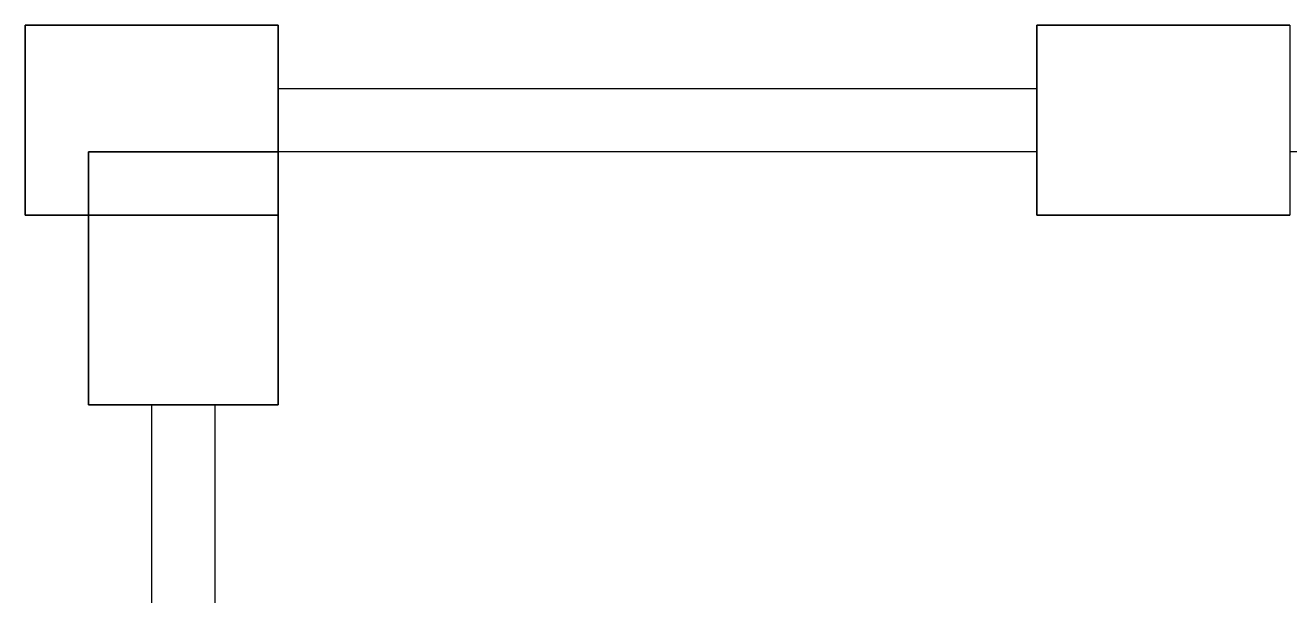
# Model space of a CAD drawing. Extents: x -19 to 297, y 0 to 420.
# Drawn here: x 224.17 to 234.17, y 366.76 to 371.27 of the extents above; entities that cross this region are included whole.
import ezdxf

# ---------------------------------------------------------------- set-up
doc = ezdxf.new("R2010")
doc.units = 0
doc.header["$MEASUREMENT"] = 0
doc.linetypes.add('K5LT_BASIC', pattern=[0])
doc.layers.add('Системный слой', color=7, linetype='Continuous')

# ---------------------------------------------------------------- blocks, each defined once
blk = doc.blocks.new('*U')
at = {"layer": 'Системный слой', "color": 5, "linetype": 'K5LT_BASIC'}
for p, q in [((226.167, 371.269), (224.167, 371.269)), ((224.167, 371.269), (224.167, 369.769)), ((226.167, 369.769), (226.167, 371.269)), ((226.167, 370.269), (224.667, 370.269)), ((224.667, 370.269), (224.667, 368.269)), ((226.167, 368.269), (226.167, 370.269)), ((224.167, 369.769), (226.167, 369.769)), ((224.667, 368.269), (226.167, 368.269))]:
    blk.add_line(p, q, dxfattribs=at)

msp = doc.modelspace()

# ---------------------------------------------------------------- linework, layer by layer
at = {"layer": 'Системный слой', "color": 5, "linetype": 'K5LT_BASIC'}
for p, q in [((224.167, 371.269), (224.167, 369.769)), ((224.167, 371.269), (226.167, 371.269)), ((226.167, 371.269), (224.167, 371.269)), ((224.167, 369.769), (224.167, 371.269)), ((226.167, 371.269), (226.167, 369.769)), ((226.167, 371.269), (226.167, 369.769)), ((232.167, 371.269), (232.167, 369.769)), ((232.167, 371.269), (234.167, 371.269)), ((234.167, 371.269), (232.167, 371.269)), ((232.167, 369.769), (232.167, 371.269)), ((234.167, 371.269), (234.167, 369.769)), ((234.167, 371.269), (234.167, 369.769)), ((226.167, 370.769), (232.167, 370.769)), ((224.667, 370.269), (226.167, 370.269)), ((224.667, 370.269), (224.667, 368.269)), ((224.667, 368.269), (224.667, 370.269)), ((224.667, 370.269), (226.167, 370.269)), ((226.167, 370.269), (225.167, 370.269)), ((226.166, 369.769), (226.167, 370.269)), ((232.167, 370.269), (226.167, 370.269)), ((226.167, 370.269), (226.167, 368.269)), ((226.167, 368.269), (226.167, 370.269)), ((226.167, 368.269), (226.167, 370.269)), ((240.167, 370.269), (234.167, 370.269)), ((224.167, 369.769), (226.167, 369.769)), ((226.167, 369.769), (224.167, 369.769)), ((225.417, 369.769), (224.667, 369.769)), ((232.167, 369.769), (234.167, 369.769)), ((234.167, 369.769), (232.167, 369.769)), ((233.417, 369.769), (232.667, 369.769)), ((226.167, 369.519), (226.167, 368.769)), ((226.167, 368.269), (224.667, 368.269)), ((224.667, 368.269), (226.167, 368.269)), ((225.167, 362.769), (225.167, 368.269)), ((225.667, 368.269), (225.667, 362.769))]:
    msp.add_line(p, q, dxfattribs=at)

# ---------------------------------------------------------------- block references
at = {"layer": 'Системный слой'}
msp.add_blockref('*U', (0, 0), dxfattribs=at)
msp.add_blockref('*U', (0, 0), dxfattribs=at)
msp.add_blockref('*U', (0, 0), dxfattribs=at)
msp.add_blockref('*U', (0, 0), dxfattribs=at)
msp.add_blockref('*U', (0, 0), dxfattribs=at)
msp.add_blockref('*U', (0, 0), dxfattribs=at)
msp.add_blockref('*U', (0, 0), dxfattribs=at)
msp.add_blockref('*U', (0, 0), dxfattribs=at)
msp.add_blockref('*U', (0, 0), dxfattribs=at)
msp.add_blockref('*U', (0, 0), dxfattribs=at)
msp.add_blockref('*U', (0, 0), dxfattribs=at)
msp.add_blockref('*U', (0, 0), dxfattribs=at)
msp.add_blockref('*U', (0, 0), dxfattribs=at)
msp.add_blockref('*U', (0, 0), dxfattribs=at)
msp.add_blockref('*U', (0, 0), dxfattribs=at)
msp.add_blockref('*U', (0, 0), dxfattribs=at)
msp.add_blockref('*U', (0, 0), dxfattribs=at)
msp.add_blockref('*U', (0, 0), dxfattribs=at)
msp.add_blockref('*U', (0, 0), dxfattribs=at)
msp.add_blockref('*U', (0, 0), dxfattribs=at)
msp.add_blockref('*U', (0, 0), dxfattribs=at)
msp.add_blockref('*U', (0, 0), dxfattribs=at)
msp.add_blockref('*U', (0, 0), dxfattribs=at)
msp.add_blockref('*U', (0, 0), dxfattribs=at)
msp.add_blockref('*U', (0, 0), dxfattribs=at)
msp.add_blockref('*U', (0, 0), dxfattribs=at)
msp.add_blockref('*U', (0, 0), dxfattribs=at)
msp.add_blockref('*U', (0, 0), dxfattribs=at)
msp.add_blockref('*U', (0, 0), dxfattribs=at)
msp.add_blockref('*U', (0, 0), dxfattribs=at)
msp.add_blockref('*U', (0, 0), dxfattribs=at)
msp.add_blockref('*U', (0, 0), dxfattribs=at)
msp.add_blockref('*U', (0, 0), dxfattribs=at)
msp.add_blockref('*U', (0, 0), dxfattribs=at)
msp.add_blockref('*U', (0, 0), dxfattribs=at)
msp.add_blockref('*U', (0, 0), dxfattribs=at)
msp.add_blockref('*U', (0, 0), dxfattribs=at)
msp.add_blockref('*U', (0, 0), dxfattribs=at)
msp.add_blockref('*U', (0, 0), dxfattribs=at)
msp.add_blockref('*U', (0, 0), dxfattribs=at)
msp.add_blockref('*U', (0, 0), dxfattribs=at)
msp.add_blockref('*U', (0, 0), dxfattribs=at)
msp.add_blockref('*U', (0, 0), dxfattribs=at)
msp.add_blockref('*U', (0, 0), dxfattribs=at)
msp.add_blockref('*U', (0, 0), dxfattribs=at)
msp.add_blockref('*U', (0, 0), dxfattribs=at)
msp.add_blockref('*U', (0, 0), dxfattribs=at)
msp.add_blockref('*U', (0, 0), dxfattribs=at)
msp.add_blockref('*U', (0, 0), dxfattribs=at)
msp.add_blockref('*U', (0, 0), dxfattribs=at)
msp.add_blockref('*U', (0, 0), dxfattribs=at)
msp.add_blockref('*U', (0, 0), dxfattribs=at)
msp.add_blockref('*U', (0, 0), dxfattribs=at)
msp.add_blockref('*U', (0, 0), dxfattribs=at)
msp.add_blockref('*U', (0, 0), dxfattribs=at)
msp.add_blockref('*U', (0, 0), dxfattribs=at)
msp.add_blockref('*U', (0, 0), dxfattribs=at)
msp.add_blockref('*U', (0, 0), dxfattribs=at)
msp.add_blockref('*U', (0, 0), dxfattribs=at)
msp.add_blockref('*U', (0, 0), dxfattribs=at)
msp.add_blockref('*U', (0, 0), dxfattribs=at)
msp.add_blockref('*U', (0, 0), dxfattribs=at)
msp.add_blockref('*U', (0, 0), dxfattribs=at)
msp.add_blockref('*U', (0, 0), dxfattribs=at)
msp.add_blockref('*U', (0, 0), dxfattribs=at)
msp.add_blockref('*U', (0, 0), dxfattribs=at)
msp.add_blockref('*U', (0, 0), dxfattribs=at)
msp.add_blockref('*U', (0, 0), dxfattribs=at)
msp.add_blockref('*U', (0, 0), dxfattribs=at)
msp.add_blockref('*U', (0, 0), dxfattribs=at)
msp.add_blockref('*U', (0, 0), dxfattribs=at)
msp.add_blockref('*U', (0, 0), dxfattribs=at)
msp.add_blockref('*U', (0, 0), dxfattribs=at)
msp.add_blockref('*U', (0, 0), dxfattribs=at)
msp.add_blockref('*U', (0, 0), dxfattribs=at)
msp.add_blockref('*U', (0, 0), dxfattribs=at)
msp.add_blockref('*U', (0, 0), dxfattribs=at)
msp.add_blockref('*U', (0, 0), dxfattribs=at)
msp.add_blockref('*U', (0, 0), dxfattribs=at)
msp.add_blockref('*U', (0, 0), dxfattribs=at)
msp.add_blockref('*U', (0, 0), dxfattribs=at)
msp.add_blockref('*U', (0, 0), dxfattribs=at)
msp.add_blockref('*U', (0, 0), dxfattribs=at)
msp.add_blockref('*U', (0, 0), dxfattribs=at)
msp.add_blockref('*U', (0, 0), dxfattribs=at)
msp.add_blockref('*U', (0, 0), dxfattribs=at)
msp.add_blockref('*U', (0, 0), dxfattribs=at)
msp.add_blockref('*U', (0, 0), dxfattribs=at)
msp.add_blockref('*U', (0, 0), dxfattribs=at)
msp.add_blockref('*U', (0, 0), dxfattribs=at)
msp.add_blockref('*U', (0, 0), dxfattribs=at)
msp.add_blockref('*U', (0, 0), dxfattribs=at)
msp.add_blockref('*U', (0, 0), dxfattribs=at)
msp.add_blockref('*U', (0, 0), dxfattribs=at)
msp.add_blockref('*U', (0, 0), dxfattribs=at)
msp.add_blockref('*U', (0, 0), dxfattribs=at)
msp.add_blockref('*U', (0, 0), dxfattribs=at)
msp.add_blockref('*U', (0, 0), dxfattribs=at)
msp.add_blockref('*U', (0, 0), dxfattribs=at)
msp.add_blockref('*U', (0, 0), dxfattribs=at)
msp.add_blockref('*U', (0, 0), dxfattribs=at)
msp.add_blockref('*U', (0, 0), dxfattribs=at)
msp.add_blockref('*U', (0, 0), dxfattribs=at)
msp.add_blockref('*U', (0, 0), dxfattribs=at)
msp.add_blockref('*U', (0, 0), dxfattribs=at)
msp.add_blockref('*U', (0, 0), dxfattribs=at)
msp.add_blockref('*U', (0, 0), dxfattribs=at)
msp.add_blockref('*U', (0, 0), dxfattribs=at)
msp.add_blockref('*U', (0, 0), dxfattribs=at)
msp.add_blockref('*U', (0, 0), dxfattribs=at)
msp.add_blockref('*U', (0, 0), dxfattribs=at)
msp.add_blockref('*U', (0, 0), dxfattribs=at)
msp.add_blockref('*U', (0, 0), dxfattribs=at)
msp.add_blockref('*U', (0, 0), dxfattribs=at)
msp.add_blockref('*U', (0, 0), dxfattribs=at)
msp.add_blockref('*U', (0, 0), dxfattribs=at)
msp.add_blockref('*U', (0, 0), dxfattribs=at)
msp.add_blockref('*U', (0, 0), dxfattribs=at)
msp.add_blockref('*U', (0, 0), dxfattribs=at)
msp.add_blockref('*U', (0, 0), dxfattribs=at)
msp.add_blockref('*U', (0, 0), dxfattribs=at)
msp.add_blockref('*U', (0, 0), dxfattribs=at)
msp.add_blockref('*U', (0, 0), dxfattribs=at)
msp.add_blockref('*U', (0, 0), dxfattribs=at)
msp.add_blockref('*U', (0, 0), dxfattribs=at)
msp.add_blockref('*U', (0, 0), dxfattribs=at)
msp.add_blockref('*U', (0, 0), dxfattribs=at)
msp.add_blockref('*U', (0, 0), dxfattribs=at)
msp.add_blockref('*U', (0, 0), dxfattribs=at)
msp.add_blockref('*U', (0, 0), dxfattribs=at)
msp.add_blockref('*U', (0, 0), dxfattribs=at)
msp.add_blockref('*U', (0, 0), dxfattribs=at)
msp.add_blockref('*U', (0, 0), dxfattribs=at)
msp.add_blockref('*U', (0, 0), dxfattribs=at)
msp.add_blockref('*U', (0, 0), dxfattribs=at)
msp.add_blockref('*U', (0, 0), dxfattribs=at)
msp.add_blockref('*U', (0, 0), dxfattribs=at)
msp.add_blockref('*U', (0, 0), dxfattribs=at)
msp.add_blockref('*U', (0, 0), dxfattribs=at)
msp.add_blockref('*U', (0, 0), dxfattribs=at)
msp.add_blockref('*U', (0, 0), dxfattribs=at)
msp.add_blockref('*U', (0, 0), dxfattribs=at)
msp.add_blockref('*U', (0, 0), dxfattribs=at)
msp.add_blockref('*U', (0, 0), dxfattribs=at)
msp.add_blockref('*U', (0, 0), dxfattribs=at)
msp.add_blockref('*U', (0, 0), dxfattribs=at)
msp.add_blockref('*U', (0, 0), dxfattribs=at)
msp.add_blockref('*U', (0, 0), dxfattribs=at)
msp.add_blockref('*U', (0, 0), dxfattribs=at)
msp.add_blockref('*U', (0, 0), dxfattribs=at)
msp.add_blockref('*U', (0, 0), dxfattribs=at)
msp.add_blockref('*U', (0, 0), dxfattribs=at)
msp.add_blockref('*U', (0, 0), dxfattribs=at)
msp.add_blockref('*U', (0, 0), dxfattribs=at)
msp.add_blockref('*U', (0, 0), dxfattribs=at)
msp.add_blockref('*U', (0, 0), dxfattribs=at)
msp.add_blockref('*U', (0, 0), dxfattribs=at)
msp.add_blockref('*U', (0, 0), dxfattribs=at)
msp.add_blockref('*U', (0, 0), dxfattribs=at)
msp.add_blockref('*U', (0, 0), dxfattribs=at)
msp.add_blockref('*U', (0, 0), dxfattribs=at)
msp.add_blockref('*U', (0, 0), dxfattribs=at)
msp.add_blockref('*U', (0, 0), dxfattribs=at)
msp.add_blockref('*U', (0, 0), dxfattribs=at)
msp.add_blockref('*U', (0, 0), dxfattribs=at)
msp.add_blockref('*U', (0, 0), dxfattribs=at)
msp.add_blockref('*U', (0, 0), dxfattribs=at)
msp.add_blockref('*U', (0, 0), dxfattribs=at)
msp.add_blockref('*U', (0, 0), dxfattribs=at)
msp.add_blockref('*U', (0, 0), dxfattribs=at)
msp.add_blockref('*U', (0, 0), dxfattribs=at)
msp.add_blockref('*U', (0, 0), dxfattribs=at)
msp.add_blockref('*U', (0, 0), dxfattribs=at)
msp.add_blockref('*U', (0, 0), dxfattribs=at)
msp.add_blockref('*U', (0, 0), dxfattribs=at)
msp.add_blockref('*U', (0, 0), dxfattribs=at)
msp.add_blockref('*U', (0, 0), dxfattribs=at)
msp.add_blockref('*U', (0, 0), dxfattribs=at)
msp.add_blockref('*U', (0, 0), dxfattribs=at)
msp.add_blockref('*U', (0, 0), dxfattribs=at)
msp.add_blockref('*U', (0, 0), dxfattribs=at)
msp.add_blockref('*U', (0, 0), dxfattribs=at)
msp.add_blockref('*U', (0, 0), dxfattribs=at)
msp.add_blockref('*U', (0, 0), dxfattribs=at)
msp.add_blockref('*U', (0, 0), dxfattribs=at)
msp.add_blockref('*U', (0, 0), dxfattribs=at)
msp.add_blockref('*U', (0, 0), dxfattribs=at)
msp.add_blockref('*U', (0, 0), dxfattribs=at)
msp.add_blockref('*U', (0, 0), dxfattribs=at)
msp.add_blockref('*U', (0, 0), dxfattribs=at)
msp.add_blockref('*U', (0, 0), dxfattribs=at)
msp.add_blockref('*U', (0, 0), dxfattribs=at)
msp.add_blockref('*U', (0, 0), dxfattribs=at)
msp.add_blockref('*U', (0, 0), dxfattribs=at)
msp.add_blockref('*U', (0, 0), dxfattribs=at)
msp.add_blockref('*U', (0, 0), dxfattribs=at)
msp.add_blockref('*U', (0, 0), dxfattribs=at)
msp.add_blockref('*U', (0, 0), dxfattribs=at)
msp.add_blockref('*U', (0, 0), dxfattribs=at)
msp.add_blockref('*U', (0, 0), dxfattribs=at)
msp.add_blockref('*U', (0, 0), dxfattribs=at)
msp.add_blockref('*U', (0, 0), dxfattribs=at)
msp.add_blockref('*U', (0, 0), dxfattribs=at)
msp.add_blockref('*U', (0, 0), dxfattribs=at)
msp.add_blockref('*U', (0, 0), dxfattribs=at)
msp.add_blockref('*U', (0, 0), dxfattribs=at)
msp.add_blockref('*U', (0, 0), dxfattribs=at)
msp.add_blockref('*U', (0, 0), dxfattribs=at)
msp.add_blockref('*U', (0, 0), dxfattribs=at)
msp.add_blockref('*U', (0, 0), dxfattribs=at)
msp.add_blockref('*U', (0, 0), dxfattribs=at)
msp.add_blockref('*U', (0, 0), dxfattribs=at)
msp.add_blockref('*U', (0, 0), dxfattribs=at)
msp.add_blockref('*U', (0, 0), dxfattribs=at)
msp.add_blockref('*U', (0, 0), dxfattribs=at)
msp.add_blockref('*U', (0, 0), dxfattribs=at)
msp.add_blockref('*U', (0, 0), dxfattribs=at)
msp.add_blockref('*U', (0, 0), dxfattribs=at)
msp.add_blockref('*U', (0, 0), dxfattribs=at)
msp.add_blockref('*U', (0, 0), dxfattribs=at)
msp.add_blockref('*U', (0, 0), dxfattribs=at)
msp.add_blockref('*U', (0, 0), dxfattribs=at)
msp.add_blockref('*U', (0, 0), dxfattribs=at)
msp.add_blockref('*U', (0, 0), dxfattribs=at)
msp.add_blockref('*U', (0, 0), dxfattribs=at)
msp.add_blockref('*U', (0, 0), dxfattribs=at)
msp.add_blockref('*U', (0, 0), dxfattribs=at)
msp.add_blockref('*U', (0, 0), dxfattribs=at)
msp.add_blockref('*U', (0, 0), dxfattribs=at)
msp.add_blockref('*U', (0, 0), dxfattribs=at)
msp.add_blockref('*U', (0, 0), dxfattribs=at)
msp.add_blockref('*U', (0, 0), dxfattribs=at)
msp.add_blockref('*U', (0, 0), dxfattribs=at)
msp.add_blockref('*U', (0, 0), dxfattribs=at)
msp.add_blockref('*U', (0, 0), dxfattribs=at)
msp.add_blockref('*U', (0, 0), dxfattribs=at)
msp.add_blockref('*U', (0, 0), dxfattribs=at)
msp.add_blockref('*U', (0, 0), dxfattribs=at)
msp.add_blockref('*U', (0, 0), dxfattribs=at)
msp.add_blockref('*U', (0, 0), dxfattribs=at)
msp.add_blockref('*U', (0, 0), dxfattribs=at)
msp.add_blockref('*U', (0, 0), dxfattribs=at)
msp.add_blockref('*U', (0, 0), dxfattribs=at)
msp.add_blockref('*U', (0, 0), dxfattribs=at)
msp.add_blockref('*U', (0, 0), dxfattribs=at)
msp.add_blockref('*U', (0, 0), dxfattribs=at)
msp.add_blockref('*U', (0, 0), dxfattribs=at)
msp.add_blockref('*U', (0, 0), dxfattribs=at)
msp.add_blockref('*U', (0, 0), dxfattribs=at)
msp.add_blockref('*U', (0, 0), dxfattribs=at)
msp.add_blockref('*U', (0, 0), dxfattribs=at)
msp.add_blockref('*U', (0, 0), dxfattribs=at)
msp.add_blockref('*U', (0, 0), dxfattribs=at)
msp.add_blockref('*U', (0, 0), dxfattribs=at)
msp.add_blockref('*U', (0, 0), dxfattribs=at)
msp.add_blockref('*U', (0, 0), dxfattribs=at)
msp.add_blockref('*U', (0, 0), dxfattribs=at)
msp.add_blockref('*U', (0, 0), dxfattribs=at)
msp.add_blockref('*U', (0, 0), dxfattribs=at)
msp.add_blockref('*U', (0, 0), dxfattribs=at)
msp.add_blockref('*U', (0, 0), dxfattribs=at)
msp.add_blockref('*U', (0, 0), dxfattribs=at)
msp.add_blockref('*U', (0, 0), dxfattribs=at)
msp.add_blockref('*U', (0, 0), dxfattribs=at)
msp.add_blockref('*U', (0, 0), dxfattribs=at)
msp.add_blockref('*U', (0, 0), dxfattribs=at)
msp.add_blockref('*U', (0, 0), dxfattribs=at)
msp.add_blockref('*U', (0, 0), dxfattribs=at)
msp.add_blockref('*U', (0, 0), dxfattribs=at)
msp.add_blockref('*U', (0, 0), dxfattribs=at)
msp.add_blockref('*U', (0, 0), dxfattribs=at)
msp.add_blockref('*U', (0, 0), dxfattribs=at)
msp.add_blockref('*U', (0, 0), dxfattribs=at)
msp.add_blockref('*U', (0, 0), dxfattribs=at)
msp.add_blockref('*U', (0, 0), dxfattribs=at)
msp.add_blockref('*U', (0, 0), dxfattribs=at)
msp.add_blockref('*U', (0, 0), dxfattribs=at)
msp.add_blockref('*U', (0, 0), dxfattribs=at)
msp.add_blockref('*U', (0, 0), dxfattribs=at)
msp.add_blockref('*U', (0, 0), dxfattribs=at)
msp.add_blockref('*U', (0, 0), dxfattribs=at)
msp.add_blockref('*U', (0, 0), dxfattribs=at)
msp.add_blockref('*U', (0, 0), dxfattribs=at)
msp.add_blockref('*U', (0, 0), dxfattribs=at)
msp.add_blockref('*U', (0, 0), dxfattribs=at)
msp.add_blockref('*U', (0, 0), dxfattribs=at)
msp.add_blockref('*U', (0, 0), dxfattribs=at)
msp.add_blockref('*U', (0, 0), dxfattribs=at)
msp.add_blockref('*U', (0, 0), dxfattribs=at)
msp.add_blockref('*U', (0, 0), dxfattribs=at)
msp.add_blockref('*U', (0, 0), dxfattribs=at)
msp.add_blockref('*U', (0, 0), dxfattribs=at)
msp.add_blockref('*U', (0, 0), dxfattribs=at)
msp.add_blockref('*U', (0, 0), dxfattribs=at)
msp.add_blockref('*U', (0, 0), dxfattribs=at)
msp.add_blockref('*U', (0, 0), dxfattribs=at)
msp.add_blockref('*U', (0, 0), dxfattribs=at)
msp.add_blockref('*U', (0, 0), dxfattribs=at)
msp.add_blockref('*U', (0, 0), dxfattribs=at)
msp.add_blockref('*U', (0, 0), dxfattribs=at)
msp.add_blockref('*U', (0, 0), dxfattribs=at)
msp.add_blockref('*U', (0, 0), dxfattribs=at)
msp.add_blockref('*U', (0, 0), dxfattribs=at)
msp.add_blockref('*U', (0, 0), dxfattribs=at)
msp.add_blockref('*U', (0, 0), dxfattribs=at)
msp.add_blockref('*U', (0, 0), dxfattribs=at)
msp.add_blockref('*U', (0, 0), dxfattribs=at)
msp.add_blockref('*U', (0, 0), dxfattribs=at)
msp.add_blockref('*U', (0, 0), dxfattribs=at)
msp.add_blockref('*U', (0, 0), dxfattribs=at)
msp.add_blockref('*U', (0, 0), dxfattribs=at)
msp.add_blockref('*U', (0, 0), dxfattribs=at)
msp.add_blockref('*U', (0, 0), dxfattribs=at)
msp.add_blockref('*U', (0, 0), dxfattribs=at)
msp.add_blockref('*U', (0, 0), dxfattribs=at)
msp.add_blockref('*U', (0, 0), dxfattribs=at)
msp.add_blockref('*U', (0, 0), dxfattribs=at)
msp.add_blockref('*U', (0, 0), dxfattribs=at)
msp.add_blockref('*U', (0, 0), dxfattribs=at)
msp.add_blockref('*U', (0, 0), dxfattribs=at)
msp.add_blockref('*U', (0, 0), dxfattribs=at)
msp.add_blockref('*U', (0, 0), dxfattribs=at)
msp.add_blockref('*U', (0, 0), dxfattribs=at)
msp.add_blockref('*U', (0, 0), dxfattribs=at)
msp.add_blockref('*U', (0, 0), dxfattribs=at)
msp.add_blockref('*U', (0, 0), dxfattribs=at)
msp.add_blockref('*U', (0, 0), dxfattribs=at)
msp.add_blockref('*U', (0, 0), dxfattribs=at)
msp.add_blockref('*U', (0, 0), dxfattribs=at)
msp.add_blockref('*U', (0, 0), dxfattribs=at)
msp.add_blockref('*U', (0, 0), dxfattribs=at)
msp.add_blockref('*U', (0, 0), dxfattribs=at)
msp.add_blockref('*U', (0, 0), dxfattribs=at)
msp.add_blockref('*U', (0, 0), dxfattribs=at)
msp.add_blockref('*U', (0, 0), dxfattribs=at)
msp.add_blockref('*U', (0, 0), dxfattribs=at)
msp.add_blockref('*U', (0, 0), dxfattribs=at)
msp.add_blockref('*U', (0, 0), dxfattribs=at)
msp.add_blockref('*U', (0, 0), dxfattribs=at)
msp.add_blockref('*U', (0, 0), dxfattribs=at)
msp.add_blockref('*U', (0, 0), dxfattribs=at)
msp.add_blockref('*U', (0, 0), dxfattribs=at)
msp.add_blockref('*U', (0, 0), dxfattribs=at)
msp.add_blockref('*U', (0, 0), dxfattribs=at)
msp.add_blockref('*U', (0, 0), dxfattribs=at)
msp.add_blockref('*U', (0, 0), dxfattribs=at)
msp.add_blockref('*U', (0, 0), dxfattribs=at)
msp.add_blockref('*U', (0, 0), dxfattribs=at)
msp.add_blockref('*U', (0, 0), dxfattribs=at)
msp.add_blockref('*U', (0, 0), dxfattribs=at)
msp.add_blockref('*U', (0, 0), dxfattribs=at)
msp.add_blockref('*U', (0, 0), dxfattribs=at)
msp.add_blockref('*U', (0, 0), dxfattribs=at)
msp.add_blockref('*U', (0, 0), dxfattribs=at)
msp.add_blockref('*U', (0, 0), dxfattribs=at)
msp.add_blockref('*U', (0, 0), dxfattribs=at)
msp.add_blockref('*U', (0, 0), dxfattribs=at)
msp.add_blockref('*U', (0, 0), dxfattribs=at)
msp.add_blockref('*U', (0, 0), dxfattribs=at)
msp.add_blockref('*U', (0, 0), dxfattribs=at)
msp.add_blockref('*U', (0, 0), dxfattribs=at)
msp.add_blockref('*U', (0, 0), dxfattribs=at)
msp.add_blockref('*U', (0, 0), dxfattribs=at)
msp.add_blockref('*U', (0, 0), dxfattribs=at)
msp.add_blockref('*U', (0, 0), dxfattribs=at)
msp.add_blockref('*U', (0, 0), dxfattribs=at)
msp.add_blockref('*U', (0, 0), dxfattribs=at)
msp.add_blockref('*U', (0, 0), dxfattribs=at)
msp.add_blockref('*U', (0, 0), dxfattribs=at)
msp.add_blockref('*U', (0, 0), dxfattribs=at)
msp.add_blockref('*U', (0, 0), dxfattribs=at)
msp.add_blockref('*U', (0, 0), dxfattribs=at)
msp.add_blockref('*U', (0, 0), dxfattribs=at)
msp.add_blockref('*U', (0, 0), dxfattribs=at)
msp.add_blockref('*U', (0, 0), dxfattribs=at)
msp.add_blockref('*U', (0, 0), dxfattribs=at)
msp.add_blockref('*U', (0, 0), dxfattribs=at)
msp.add_blockref('*U', (0, 0), dxfattribs=at)
msp.add_blockref('*U', (0, 0), dxfattribs=at)
msp.add_blockref('*U', (0, 0), dxfattribs=at)
msp.add_blockref('*U', (0, 0), dxfattribs=at)
msp.add_blockref('*U', (0, 0), dxfattribs=at)
msp.add_blockref('*U', (0, 0), dxfattribs=at)
msp.add_blockref('*U', (0, 0), dxfattribs=at)
msp.add_blockref('*U', (0, 0), dxfattribs=at)
msp.add_blockref('*U', (0, 0), dxfattribs=at)
msp.add_blockref('*U', (0, 0), dxfattribs=at)
msp.add_blockref('*U', (0, 0), dxfattribs=at)
msp.add_blockref('*U', (0, 0), dxfattribs=at)
msp.add_blockref('*U', (0, 0), dxfattribs=at)
msp.add_blockref('*U', (0, 0), dxfattribs=at)
msp.add_blockref('*U', (0, 0), dxfattribs=at)
msp.add_blockref('*U', (0, 0), dxfattribs=at)
msp.add_blockref('*U', (0, 0), dxfattribs=at)
msp.add_blockref('*U', (0, 0), dxfattribs=at)
msp.add_blockref('*U', (0, 0), dxfattribs=at)
msp.add_blockref('*U', (0, 0), dxfattribs=at)
msp.add_blockref('*U', (0, 0), dxfattribs=at)
msp.add_blockref('*U', (0, 0), dxfattribs=at)
msp.add_blockref('*U', (0, 0), dxfattribs=at)
msp.add_blockref('*U', (0, 0), dxfattribs=at)
msp.add_blockref('*U', (0, 0), dxfattribs=at)
msp.add_blockref('*U', (0, 0), dxfattribs=at)
msp.add_blockref('*U', (0, 0), dxfattribs=at)
msp.add_blockref('*U', (0, 0), dxfattribs=at)
msp.add_blockref('*U', (0, 0), dxfattribs=at)
msp.add_blockref('*U', (0, 0), dxfattribs=at)
msp.add_blockref('*U', (0, 0), dxfattribs=at)
msp.add_blockref('*U', (0, 0), dxfattribs=at)
msp.add_blockref('*U', (0, 0), dxfattribs=at)
msp.add_blockref('*U', (0, 0), dxfattribs=at)
msp.add_blockref('*U', (0, 0), dxfattribs=at)
msp.add_blockref('*U', (0, 0), dxfattribs=at)
msp.add_blockref('*U', (0, 0), dxfattribs=at)
msp.add_blockref('*U', (0, 0), dxfattribs=at)
msp.add_blockref('*U', (0, 0), dxfattribs=at)
msp.add_blockref('*U', (0, 0), dxfattribs=at)
msp.add_blockref('*U', (0, 0), dxfattribs=at)
msp.add_blockref('*U', (0, 0), dxfattribs=at)
msp.add_blockref('*U', (0, 0), dxfattribs=at)
msp.add_blockref('*U', (0, 0), dxfattribs=at)
msp.add_blockref('*U', (0, 0), dxfattribs=at)
msp.add_blockref('*U', (0, 0), dxfattribs=at)
msp.add_blockref('*U', (0, 0), dxfattribs=at)
msp.add_blockref('*U', (0, 0), dxfattribs=at)
msp.add_blockref('*U', (0, 0), dxfattribs=at)
msp.add_blockref('*U', (0, 0), dxfattribs=at)
msp.add_blockref('*U', (0, 0), dxfattribs=at)
msp.add_blockref('*U', (0, 0), dxfattribs=at)
msp.add_blockref('*U', (0, 0), dxfattribs=at)
msp.add_blockref('*U', (0, 0), dxfattribs=at)
msp.add_blockref('*U', (0, 0), dxfattribs=at)
msp.add_blockref('*U', (0, 0), dxfattribs=at)
msp.add_blockref('*U', (0, 0), dxfattribs=at)
msp.add_blockref('*U', (0, 0), dxfattribs=at)
msp.add_blockref('*U', (0, 0), dxfattribs=at)
msp.add_blockref('*U', (0, 0), dxfattribs=at)
msp.add_blockref('*U', (0, 0), dxfattribs=at)
msp.add_blockref('*U', (0, 0), dxfattribs=at)
msp.add_blockref('*U', (0, 0), dxfattribs=at)
msp.add_blockref('*U', (0, 0), dxfattribs=at)
msp.add_blockref('*U', (0, 0), dxfattribs=at)
msp.add_blockref('*U', (0, 0), dxfattribs=at)
msp.add_blockref('*U', (0, 0), dxfattribs=at)
msp.add_blockref('*U', (0, 0), dxfattribs=at)
msp.add_blockref('*U', (0, 0), dxfattribs=at)
msp.add_blockref('*U', (0, 0), dxfattribs=at)
msp.add_blockref('*U', (0, 0), dxfattribs=at)
msp.add_blockref('*U', (0, 0), dxfattribs=at)
msp.add_blockref('*U', (0, 0), dxfattribs=at)

doc.saveas('drawing.dxf')
